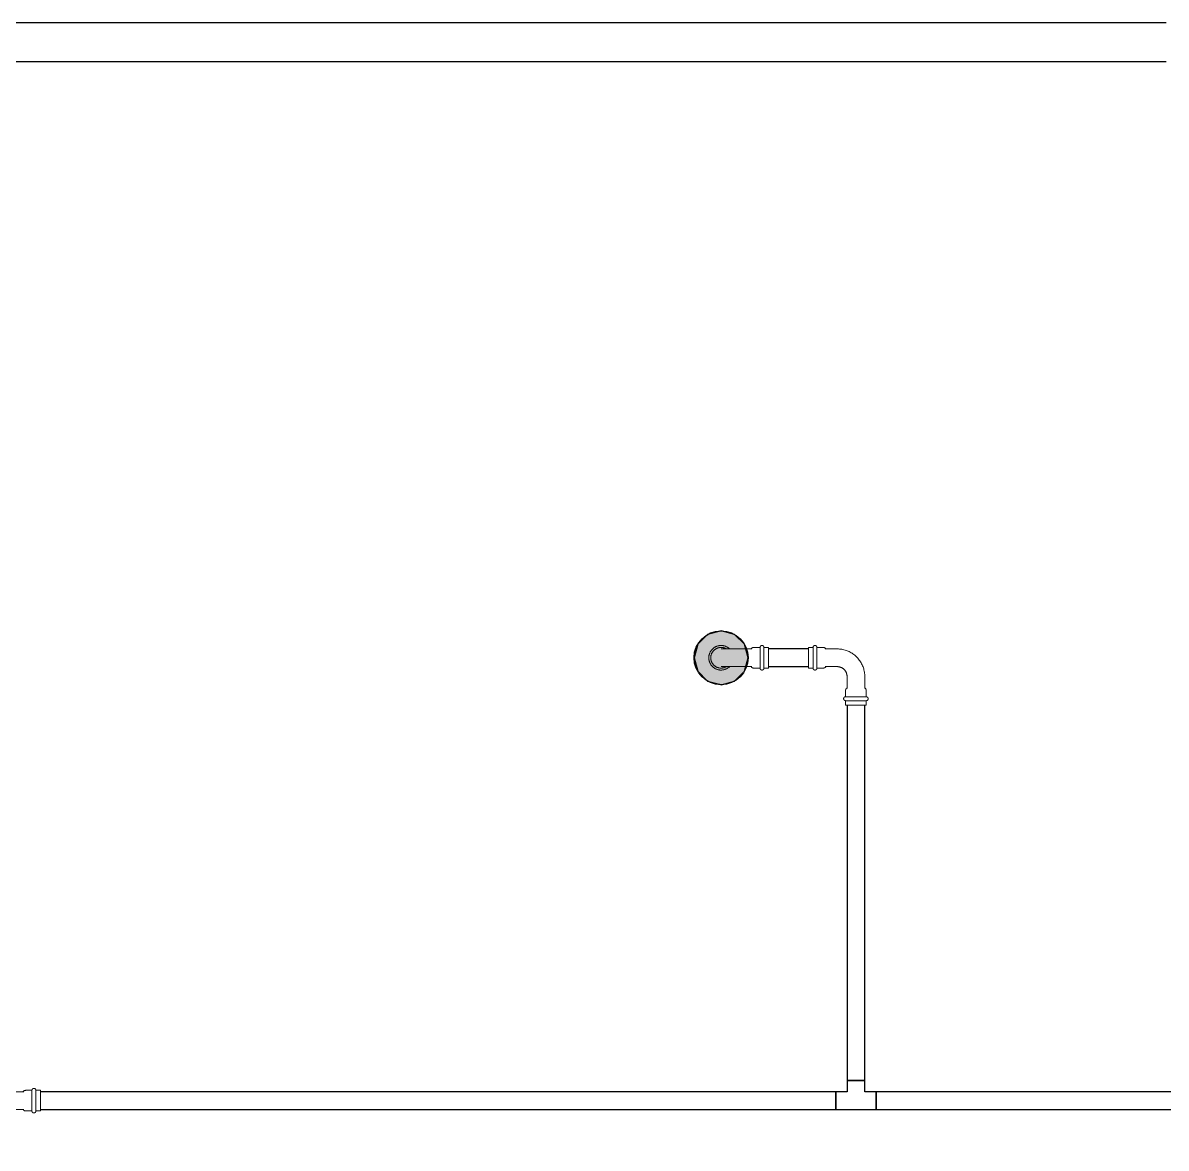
# Model space of a CAD drawing. Header units: inches. Extents: x -3327 to -1, y 8 to 1328.
# Drawn here: x -2509.3 to -2424.5, y 190 to 273.4 of the extents above; entities that cross this region are included whole.
import ezdxf

# ---------------------------------------------------------------- set-up
doc = ezdxf.new("R2010")
doc.units = ezdxf.units.IN
doc.header["$MEASUREMENT"] = 0
doc.layers.add('P-PIPE', color=3, linetype='Continuous', lineweight=9)
doc.layers.add('X - REF - FP', color=7, linetype='Continuous', true_color=0xb90000)

# ---------------------------------------------------------------- blocks, each defined once
blk = doc.blocks.new('Victaulic-VicPress316-Elbow 90-45deg Style P568_P571 - Standard-V1-SECOND LEVEL')
at = {"layer": 'P-PIPE'}
for p, q in [((-0.767, 3.52), (-0.767, 3.181)), ((0.766, 3.52), (-0.767, 3.52)), ((0.766, 3.181), (0.766, 3.52)), ((-0.767, 3.181), (0.766, 3.181)), ((-0.767, 2.89), (-0.767, 2.439)), ((-0.767, 2.89), (0.766, 2.89)), ((0.766, 2.439), (0.766, 2.89)), ((-0.658, 2.278), (-0.658, 1.393)), ((0.657, 1.393), (0.657, 2.278)), ((-3.181, 0.766), (-3.52, 0.766)), ((-3.52, 0.766), (-3.52, -0.767)), ((-3.181, -0.767), (-3.181, 0.766)), ((-2.439, 0.766), (-2.89, 0.766)), ((-2.89, -0.767), (-2.89, 0.766)), ((-1.393, 0.657), (-2.278, 0.657)), ((-3.52, -0.767), (-3.181, -0.767)), ((-2.89, -0.767), (-2.439, -0.767)), ((-2.278, -0.658), (-1.393, -0.658))]:
    blk.add_line(p, q, dxfattribs=at)
at = {"layer": 'P-PIPE', "flags": 128}
for points in [[(-0.767, 2.89), (-0.772, 2.891), (-0.778, 2.891), (-0.784, 2.892), (-0.79, 2.892), (-0.795, 2.893), (-0.801, 2.895), (-0.807, 2.896), (-0.812, 2.898), (-0.818, 2.9), (-0.823, 2.902), (-0.828, 2.904), (-0.834, 2.907), (-0.839, 2.91), (-0.844, 2.913), (-0.849, 2.916), (-0.853, 2.919), (-0.858, 2.923), (-0.862, 2.927), (-0.867, 2.931), (-0.871, 2.935), (-0.875, 2.939), (-0.879, 2.943), (-0.882, 2.948), (-0.886, 2.953), (-0.889, 2.957), (-0.892, 2.962), (-0.895, 2.967), (-0.897, 2.973), (-0.9, 2.978), (-0.902, 2.983), (-0.904, 2.989), (-0.906, 2.994), (-0.907, 3), (-0.909, 3.006), (-0.91, 3.011), (-0.911, 3.017), (-0.911, 3.023), (-0.912, 3.029), (-0.912, 3.034), (-0.912, 3.04), (-0.912, 3.046), (-0.911, 3.052), (-0.91, 3.058), (-0.909, 3.063), (-0.908, 3.069), (-0.907, 3.075), (-0.905, 3.08), (-0.903, 3.086), (-0.901, 3.091), (-0.899, 3.097), (-0.896, 3.102), (-0.894, 3.107), (-0.891, 3.112), (-0.887, 3.117), (-0.884, 3.122), (-0.881, 3.126), (-0.877, 3.131), (-0.873, 3.135), (-0.869, 3.139), (-0.865, 3.143), (-0.86, 3.147), (-0.856, 3.151), (-0.851, 3.154), (-0.846, 3.158), (-0.842, 3.161), (-0.836, 3.164), (-0.831, 3.166), (-0.826, 3.169), (-0.821, 3.171), (-0.815, 3.173), (-0.81, 3.175), (-0.804, 3.177), (-0.798, 3.178), (-0.793, 3.179), (-0.787, 3.18), (-0.781, 3.181), (-0.775, 3.181), (-0.77, 3.181), (-0.767, 3.181)], [(0.766, 3.181), (0.766, 3.181), (0.764, 3.181), (0.761, 3.181), (0.757, 3.181), (0.751, 3.181), (0.745, 3.181), (0.737, 3.181), (0.728, 3.181), (0.717, 3.181), (0.706, 3.181), (0.693, 3.181), (0.68, 3.181), (0.665, 3.181), (0.649, 3.181), (0.633, 3.181), (0.615, 3.181), (0.596, 3.181), (0.576, 3.181), (0.556, 3.181), (0.534, 3.181), (0.512, 3.181), (0.488, 3.181), (0.464, 3.181), (0.44, 3.181), (0.414, 3.181), (0.388, 3.181), (0.361, 3.181), (0.334, 3.181), (0.306, 3.181), (0.278, 3.181), (0.249, 3.181), (0.22, 3.181), (0.19, 3.181), (0.16, 3.181), (0.13, 3.181), (0.1, 3.181), (0.069, 3.181), (0.039, 3.181), (0.008, 3.181), (-0.022, 3.181), (-0.053, 3.181), (-0.084, 3.181), (-0.114, 3.181), (-0.144, 3.181), (-0.174, 3.181), (-0.204, 3.181), (-0.233, 3.181), (-0.262, 3.181), (-0.291, 3.181), (-0.319, 3.181), (-0.347, 3.181), (-0.374, 3.181), (-0.4, 3.181), (-0.426, 3.181), (-0.451, 3.181), (-0.476, 3.181), (-0.499, 3.181), (-0.522, 3.181), (-0.544, 3.181), (-0.565, 3.181), (-0.585, 3.181), (-0.605, 3.181), (-0.623, 3.181), (-0.64, 3.181), (-0.657, 3.181), (-0.672, 3.181), (-0.686, 3.181), (-0.699, 3.181), (-0.711, 3.181), (-0.722, 3.181), (-0.732, 3.181), (-0.74, 3.181), (-0.748, 3.181), (-0.754, 3.181), (-0.759, 3.181), (-0.763, 3.181), (-0.765, 3.181), (-0.766, 3.181), (-0.767, 3.181)], [(-0.767, 3.181), (-0.766, 3.181), (-0.764, 3.181), (-0.761, 3.181), (-0.757, 3.181), (-0.751, 3.181), (-0.745, 3.181), (-0.737, 3.181), (-0.728, 3.181)], [(-0.767, 2.89), (-0.766, 2.89), (-0.764, 2.89), (-0.761, 2.89), (-0.757, 2.89), (-0.751, 2.89), (-0.745, 2.89), (-0.737, 2.89), (-0.728, 2.89), (-0.717, 2.89), (-0.706, 2.89), (-0.693, 2.89), (-0.68, 2.89), (-0.665, 2.89), (-0.649, 2.89), (-0.633, 2.89), (-0.615, 2.89), (-0.596, 2.89), (-0.576, 2.89), (-0.556, 2.89), (-0.534, 2.89), (-0.512, 2.89), (-0.488, 2.89), (-0.464, 2.89), (-0.44, 2.89), (-0.414, 2.89), (-0.388, 2.89), (-0.361, 2.89), (-0.334, 2.89), (-0.306, 2.89), (-0.278, 2.89), (-0.249, 2.89), (-0.22, 2.89), (-0.19, 2.89), (-0.16, 2.89), (-0.13, 2.89), (-0.1, 2.89), (-0.069, 2.89), (-0.039, 2.89), (-0.008, 2.89), (0.022, 2.89), (0.053, 2.89), (0.084, 2.89), (0.114, 2.89), (0.144, 2.89), (0.174, 2.89), (0.204, 2.89), (0.233, 2.89), (0.262, 2.89), (0.291, 2.89), (0.319, 2.89), (0.347, 2.89), (0.374, 2.89), (0.4, 2.89), (0.426, 2.89), (0.451, 2.89), (0.476, 2.89), (0.499, 2.89), (0.522, 2.89), (0.544, 2.89), (0.565, 2.89), (0.585, 2.89), (0.605, 2.89), (0.623, 2.89), (0.64, 2.89), (0.657, 2.89), (0.672, 2.89), (0.686, 2.89), (0.699, 2.89), (0.711, 2.89), (0.722, 2.89), (0.732, 2.89), (0.74, 2.89), (0.748, 2.89), (0.754, 2.89), (0.759, 2.89), (0.763, 2.89), (0.765, 2.89), (0.766, 2.89), (0.766, 2.89)], [(-0.722, 2.89), (-0.732, 2.89), (-0.74, 2.89), (-0.748, 2.89), (-0.754, 2.89), (-0.759, 2.89), (-0.763, 2.89), (-0.765, 2.89), (-0.766, 2.89), (-0.767, 2.89)], [(0.722, 3.181), (0.732, 3.181), (0.74, 3.181), (0.748, 3.181), (0.754, 3.181), (0.759, 3.181), (0.763, 3.181), (0.765, 3.181), (0.766, 3.181), (0.766, 3.181)], [(0.766, 2.89), (0.766, 2.89), (0.764, 2.89), (0.761, 2.89), (0.757, 2.89), (0.751, 2.89), (0.745, 2.89), (0.737, 2.89), (0.728, 2.89)], [(0.766, 3.181), (0.772, 3.181), (0.778, 3.181), (0.784, 3.18), (0.79, 3.18), (0.795, 3.179), (0.801, 3.177), (0.807, 3.176), (0.812, 3.174), (0.818, 3.172), (0.823, 3.17), (0.828, 3.168), (0.834, 3.165), (0.839, 3.162), (0.844, 3.159), (0.849, 3.156), (0.853, 3.153), (0.858, 3.149), (0.862, 3.145), (0.867, 3.141), (0.871, 3.137), (0.875, 3.133), (0.879, 3.129), (0.882, 3.124), (0.886, 3.119), (0.889, 3.115), (0.892, 3.11), (0.895, 3.105), (0.897, 3.099), (0.9, 3.094), (0.902, 3.089), (0.904, 3.083), (0.906, 3.078), (0.907, 3.072), (0.909, 3.066), (0.91, 3.061), (0.911, 3.055), (0.911, 3.049), (0.912, 3.043), (0.912, 3.038), (0.912, 3.032), (0.912, 3.026), (0.911, 3.02), (0.91, 3.014), (0.909, 3.009), (0.908, 3.003), (0.907, 2.997), (0.905, 2.992), (0.903, 2.986), (0.901, 2.981), (0.899, 2.975), (0.896, 2.97), (0.894, 2.965), (0.891, 2.96), (0.887, 2.955), (0.884, 2.95), (0.881, 2.946), (0.877, 2.941), (0.873, 2.937), (0.869, 2.933), (0.865, 2.929), (0.86, 2.925), (0.856, 2.921), (0.851, 2.918), (0.846, 2.914), (0.842, 2.911), (0.836, 2.908), (0.831, 2.906), (0.826, 2.903), (0.821, 2.901), (0.815, 2.899), (0.81, 2.897), (0.804, 2.895), (0.798, 2.894), (0.793, 2.893), (0.787, 2.892), (0.781, 2.891), (0.775, 2.891), (0.77, 2.891), (0.766, 2.89)], [(-0.658, 2.221), (-0.666, 2.228), (-0.674, 2.235), (-0.682, 2.242), (-0.69, 2.25), (-0.698, 2.258), (-0.705, 2.266), (-0.711, 2.275), (-0.718, 2.283), (-0.724, 2.293), (-0.729, 2.302), (-0.735, 2.311), (-0.74, 2.321), (-0.744, 2.331), (-0.748, 2.341), (-0.752, 2.351), (-0.755, 2.362), (-0.758, 2.372), (-0.761, 2.383), (-0.763, 2.394), (-0.764, 2.404), (-0.765, 2.415), (-0.766, 2.426), (-0.767, 2.437), (-0.767, 2.439)], [(0.766, 2.439), (0.766, 2.428), (0.766, 2.417), (0.765, 2.406), (0.763, 2.396), (0.761, 2.385), (0.759, 2.374), (0.756, 2.364), (0.753, 2.353), (0.749, 2.343), (0.745, 2.333), (0.741, 2.323), (0.736, 2.313), (0.73, 2.304), (0.725, 2.294), (0.719, 2.285), (0.713, 2.276), (0.706, 2.268), (0.699, 2.259), (0.692, 2.251), (0.684, 2.244), (0.676, 2.236), (0.668, 2.229), (0.659, 2.222), (0.657, 2.221)], [(-3.181, 0.766), (-3.181, 0.772), (-3.181, 0.778), (-3.18, 0.784), (-3.18, 0.79), (-3.179, 0.795), (-3.177, 0.801), (-3.176, 0.807), (-3.174, 0.812), (-3.172, 0.818), (-3.17, 0.823), (-3.168, 0.828), (-3.165, 0.834), (-3.162, 0.839), (-3.159, 0.844), (-3.156, 0.849), (-3.153, 0.853), (-3.149, 0.858), (-3.145, 0.862), (-3.141, 0.867), (-3.137, 0.871), (-3.133, 0.875), (-3.129, 0.879), (-3.124, 0.882), (-3.119, 0.886), (-3.115, 0.889), (-3.11, 0.892), (-3.105, 0.895), (-3.099, 0.897), (-3.094, 0.9), (-3.089, 0.902), (-3.083, 0.904), (-3.078, 0.906), (-3.072, 0.907), (-3.066, 0.909), (-3.061, 0.91), (-3.055, 0.911), (-3.049, 0.911), (-3.043, 0.912), (-3.038, 0.912), (-3.032, 0.912), (-3.026, 0.912), (-3.02, 0.911), (-3.014, 0.91), (-3.009, 0.909), (-3.003, 0.908), (-2.997, 0.907), (-2.992, 0.905), (-2.986, 0.903), (-2.981, 0.901), (-2.975, 0.899), (-2.97, 0.896), (-2.965, 0.894), (-2.96, 0.891), (-2.955, 0.887), (-2.95, 0.884), (-2.946, 0.881), (-2.941, 0.877), (-2.937, 0.873), (-2.933, 0.869), (-2.929, 0.865), (-2.925, 0.86), (-2.921, 0.856), (-2.918, 0.851), (-2.914, 0.846), (-2.911, 0.842), (-2.908, 0.836), (-2.906, 0.831), (-2.903, 0.826), (-2.901, 0.821), (-2.899, 0.815), (-2.897, 0.81), (-2.895, 0.804), (-2.894, 0.798), (-2.893, 0.793), (-2.892, 0.787), (-2.891, 0.781), (-2.891, 0.775), (-2.891, 0.77), (-2.89, 0.766)], [(-0.658, 1.393), (-0.658, 1.364), (-0.66, 1.334), (-0.663, 1.305), (-0.667, 1.276), (-0.672, 1.247), (-0.679, 1.218), (-0.686, 1.19), (-0.695, 1.162), (-0.705, 1.134), (-0.716, 1.107), (-0.728, 1.08), (-0.741, 1.053), (-0.755, 1.028), (-0.77, 1.002), (-0.786, 0.978), (-0.803, 0.954), (-0.821, 0.931), (-0.84, 0.908), (-0.86, 0.886), (-0.881, 0.865), (-0.902, 0.845), (-0.924, 0.826), (-0.947, 0.808), (-0.971, 0.79), (-0.996, 0.774), (-1.021, 0.759), (-1.046, 0.744), (-1.073, 0.731), (-1.099, 0.719), (-1.126, 0.707), (-1.154, 0.697), (-1.182, 0.688), (-1.21, 0.681), (-1.239, 0.674), (-1.268, 0.668), (-1.297, 0.664), (-1.326, 0.661), (-1.356, 0.658), (-1.385, 0.658), (-1.393, 0.657)], [(-1.393, -0.658), (-1.311, -0.656), (-1.229, -0.651), (-1.148, -0.643), (-1.066, -0.631), (-0.986, -0.617), (-0.906, -0.599), (-0.826, -0.578), (-0.748, -0.553), (-0.671, -0.526), (-0.594, -0.496), (-0.52, -0.462), (-0.446, -0.426), (-0.374, -0.386), (-0.304, -0.344), (-0.235, -0.299), (-0.168, -0.252), (-0.104, -0.201), (-0.041, -0.149), (0.02, -0.093), (0.078, -0.036), (0.134, 0.024), (0.187, 0.087), (0.238, 0.151), (0.287, 0.217), (0.332, 0.285), (0.375, 0.355), (0.415, 0.427), (0.453, 0.5), (0.487, 0.574), (0.518, 0.65), (0.546, 0.727), (0.571, 0.805), (0.593, 0.884), (0.612, 0.964), (0.628, 1.044), (0.64, 1.126), (0.649, 1.207), (0.655, 1.289), (0.657, 1.371), (0.657, 1.393)], [(-3.181, 0.766), (-3.181, 0.766), (-3.181, 0.764), (-3.181, 0.761), (-3.181, 0.757), (-3.181, 0.751), (-3.181, 0.745), (-3.181, 0.737), (-3.181, 0.728), (-3.181, 0.717), (-3.181, 0.706), (-3.181, 0.693), (-3.181, 0.68), (-3.181, 0.665), (-3.181, 0.649), (-3.181, 0.633), (-3.181, 0.615), (-3.181, 0.596), (-3.181, 0.576), (-3.181, 0.556), (-3.181, 0.534), (-3.181, 0.512), (-3.181, 0.488), (-3.181, 0.464), (-3.181, 0.44), (-3.181, 0.414), (-3.181, 0.388), (-3.181, 0.361), (-3.181, 0.334), (-3.181, 0.306), (-3.181, 0.278), (-3.181, 0.249), (-3.181, 0.22), (-3.181, 0.19), (-3.181, 0.16), (-3.181, 0.13), (-3.181, 0.1), (-3.181, 0.069), (-3.181, 0.039), (-3.181, 0.008), (-3.181, -0.022), (-3.181, -0.053), (-3.181, -0.084), (-3.181, -0.114), (-3.181, -0.144), (-3.181, -0.174), (-3.181, -0.204), (-3.181, -0.233), (-3.181, -0.262), (-3.181, -0.291), (-3.181, -0.319), (-3.181, -0.347), (-3.181, -0.374), (-3.181, -0.4), (-3.181, -0.426), (-3.181, -0.451), (-3.181, -0.476), (-3.181, -0.499), (-3.181, -0.522), (-3.181, -0.544), (-3.181, -0.565), (-3.181, -0.585), (-3.181, -0.605), (-3.181, -0.623), (-3.181, -0.64), (-3.181, -0.657), (-3.181, -0.672), (-3.181, -0.686), (-3.181, -0.699), (-3.181, -0.711), (-3.181, -0.722), (-3.181, -0.732), (-3.181, -0.74), (-3.181, -0.748), (-3.181, -0.754), (-3.181, -0.759), (-3.181, -0.763), (-3.181, -0.765), (-3.181, -0.766), (-3.181, -0.767)], [(-3.181, 0.722), (-3.181, 0.732), (-3.181, 0.74), (-3.181, 0.748), (-3.181, 0.754), (-3.181, 0.759), (-3.181, 0.763), (-3.181, 0.765), (-3.181, 0.766), (-3.181, 0.766)], [(-2.89, -0.767), (-2.89, -0.766), (-2.89, -0.764), (-2.89, -0.761), (-2.89, -0.757), (-2.89, -0.751), (-2.89, -0.745), (-2.89, -0.737), (-2.89, -0.728), (-2.89, -0.717), (-2.89, -0.706), (-2.89, -0.693), (-2.89, -0.68), (-2.89, -0.665), (-2.89, -0.649), (-2.89, -0.633), (-2.89, -0.615), (-2.89, -0.596), (-2.89, -0.576), (-2.89, -0.556), (-2.89, -0.534), (-2.89, -0.512), (-2.89, -0.488), (-2.89, -0.464), (-2.89, -0.44), (-2.89, -0.414), (-2.89, -0.388), (-2.89, -0.361), (-2.89, -0.334), (-2.89, -0.306), (-2.89, -0.278), (-2.89, -0.249), (-2.89, -0.22), (-2.89, -0.19), (-2.89, -0.16), (-2.89, -0.13), (-2.89, -0.1), (-2.89, -0.069), (-2.89, -0.039), (-2.89, -0.008), (-2.89, 0.022), (-2.89, 0.053), (-2.89, 0.084), (-2.89, 0.114), (-2.89, 0.144), (-2.89, 0.174), (-2.89, 0.204), (-2.89, 0.233), (-2.89, 0.262), (-2.89, 0.291), (-2.89, 0.319), (-2.89, 0.347), (-2.89, 0.374), (-2.89, 0.4), (-2.89, 0.426), (-2.89, 0.451), (-2.89, 0.476), (-2.89, 0.499), (-2.89, 0.522), (-2.89, 0.544), (-2.89, 0.565), (-2.89, 0.585), (-2.89, 0.605), (-2.89, 0.623), (-2.89, 0.64), (-2.89, 0.657), (-2.89, 0.672), (-2.89, 0.686), (-2.89, 0.699), (-2.89, 0.711), (-2.89, 0.722), (-2.89, 0.732), (-2.89, 0.74), (-2.89, 0.748), (-2.89, 0.754), (-2.89, 0.759), (-2.89, 0.763), (-2.89, 0.765), (-2.89, 0.766), (-2.89, 0.766)], [(-2.89, 0.766), (-2.89, 0.766), (-2.89, 0.764), (-2.89, 0.761), (-2.89, 0.757), (-2.89, 0.751), (-2.89, 0.745), (-2.89, 0.737), (-2.89, 0.728)], [(-2.439, 0.766), (-2.428, 0.766), (-2.417, 0.766), (-2.406, 0.765), (-2.396, 0.763), (-2.385, 0.761), (-2.374, 0.759), (-2.364, 0.756), (-2.353, 0.753), (-2.343, 0.749), (-2.333, 0.745), (-2.323, 0.741), (-2.313, 0.736), (-2.304, 0.73), (-2.294, 0.725), (-2.285, 0.719), (-2.276, 0.713), (-2.268, 0.706), (-2.259, 0.699), (-2.251, 0.692), (-2.244, 0.684), (-2.236, 0.676), (-2.229, 0.668), (-2.222, 0.659), (-2.221, 0.657)], [(-3.181, -0.767), (-3.181, -0.766), (-3.181, -0.764), (-3.181, -0.761), (-3.181, -0.757), (-3.181, -0.751), (-3.181, -0.745), (-3.181, -0.737), (-3.181, -0.728)], [(-2.89, -0.767), (-2.891, -0.772), (-2.891, -0.778), (-2.892, -0.784), (-2.892, -0.79), (-2.893, -0.795), (-2.895, -0.801), (-2.896, -0.807), (-2.898, -0.812), (-2.9, -0.818), (-2.902, -0.823), (-2.904, -0.828), (-2.907, -0.834), (-2.91, -0.839), (-2.913, -0.844), (-2.916, -0.849), (-2.919, -0.853), (-2.923, -0.858), (-2.927, -0.862), (-2.931, -0.867), (-2.935, -0.871), (-2.939, -0.875), (-2.943, -0.879), (-2.948, -0.882), (-2.953, -0.886), (-2.957, -0.889), (-2.962, -0.892), (-2.967, -0.895), (-2.973, -0.897), (-2.978, -0.9), (-2.983, -0.902), (-2.989, -0.904), (-2.994, -0.906), (-3, -0.907), (-3.006, -0.909), (-3.011, -0.91), (-3.017, -0.911), (-3.023, -0.911), (-3.029, -0.912), (-3.034, -0.912), (-3.04, -0.912), (-3.046, -0.912), (-3.052, -0.911), (-3.058, -0.91), (-3.063, -0.909), (-3.069, -0.908), (-3.075, -0.907), (-3.08, -0.905), (-3.086, -0.903), (-3.091, -0.901), (-3.097, -0.899), (-3.102, -0.896), (-3.107, -0.894), (-3.112, -0.891), (-3.117, -0.887), (-3.122, -0.884), (-3.126, -0.881), (-3.131, -0.877), (-3.135, -0.873), (-3.139, -0.869), (-3.143, -0.865), (-3.147, -0.86), (-3.151, -0.856), (-3.154, -0.851), (-3.158, -0.846), (-3.161, -0.842), (-3.164, -0.836), (-3.166, -0.831), (-3.169, -0.826), (-3.171, -0.821), (-3.173, -0.815), (-3.175, -0.81), (-3.177, -0.804), (-3.178, -0.798), (-3.179, -0.793), (-3.18, -0.787), (-3.181, -0.781), (-3.181, -0.775), (-3.181, -0.77), (-3.181, -0.767)], [(-2.89, -0.722), (-2.89, -0.732), (-2.89, -0.74), (-2.89, -0.748), (-2.89, -0.754), (-2.89, -0.759), (-2.89, -0.763), (-2.89, -0.765), (-2.89, -0.766), (-2.89, -0.767)], [(-2.221, -0.658), (-2.228, -0.666), (-2.235, -0.674), (-2.242, -0.682), (-2.25, -0.69), (-2.258, -0.698), (-2.266, -0.705), (-2.275, -0.711), (-2.283, -0.718), (-2.293, -0.724), (-2.302, -0.729), (-2.311, -0.735), (-2.321, -0.74), (-2.331, -0.744), (-2.341, -0.748), (-2.351, -0.752), (-2.362, -0.755), (-2.372, -0.758), (-2.383, -0.761), (-2.394, -0.763), (-2.404, -0.764), (-2.415, -0.765), (-2.426, -0.766), (-2.437, -0.767), (-2.439, -0.767)]]:
    blk.add_lwpolyline(points, dxfattribs=at)
blk = doc.blocks.new('Victaulic-VicPress316-Elbow 90-45deg Style P568_P571 - Standard-V2-SECOND LEVEL')
at = {"layer": 'P-PIPE'}
for p, q in [((-3203.704, 731.097), (-3203.704, 730.203)), ((-3202.389, 730.206), (-3202.389, 731.097)), ((-3203.813, 730.051), (-3203.813, 729.6)), ((-3203.046, 729.6), (-3203.813, 729.6)), ((-3203.813, 729.309), (-3203.813, 728.97)), ((-3203.046, 729.309), (-3203.813, 729.309)), ((-3202.28, 729.6), (-3203.046, 729.6)), ((-3202.28, 729.309), (-3203.046, 729.309)), ((-3202.28, 729.6), (-3202.28, 730.051)), ((-3202.28, 728.97), (-3202.28, 729.309)), ((-3203.813, 728.97), (-3203.046, 728.97)), ((-3203.046, 728.97), (-3202.28, 728.97))]:
    blk.add_line(p, q, dxfattribs=at)
at = {"layer": 'P-PIPE', "flags": 128}
for points in [[(-3203.046, 733.402), (-3203.083, 733.401), (-3203.119, 733.399), (-3203.155, 733.395), (-3203.191, 733.39), (-3203.227, 733.384), (-3203.263, 733.376), (-3203.298, 733.366), (-3203.333, 733.356), (-3203.367, 733.344), (-3203.401, 733.33), (-3203.434, 733.315), (-3203.467, 733.299), (-3203.499, 733.281), (-3203.53, 733.263), (-3203.561, 733.243), (-3203.591, 733.222), (-3203.619, 733.199), (-3203.647, 733.176), (-3203.674, 733.151), (-3203.7, 733.125), (-3203.725, 733.099), (-3203.749, 733.071), (-3203.772, 733.043), (-3203.793, 733.013), (-3203.813, 732.983), (-3203.833, 732.952), (-3203.85, 732.92), (-3203.867, 732.887), (-3203.882, 732.854), (-3203.896, 732.82), (-3203.909, 732.786), (-3203.92, 732.751), (-3203.93, 732.716), (-3203.938, 732.681), (-3203.945, 732.645), (-3203.95, 732.609), (-3203.954, 732.573), (-3203.957, 732.536), (-3203.958, 732.5), (-3203.958, 732.463), (-3203.956, 732.427), (-3203.953, 732.391), (-3203.948, 732.354), (-3203.942, 732.318), (-3203.934, 732.283), (-3203.925, 732.247), (-3203.915, 732.212), (-3203.903, 732.178), (-3203.89, 732.144), (-3203.875, 732.11), (-3203.859, 732.078), (-3203.842, 732.045), (-3203.824, 732.014), (-3203.804, 731.983), (-3203.783, 731.953), (-3203.761, 731.924), (-3203.738, 731.896), (-3203.714, 731.869)], [(-3203.046, 733.257), (-3203.077, 733.256), (-3203.107, 733.254), (-3203.138, 733.251), (-3203.168, 733.247), (-3203.198, 733.241), (-3203.228, 733.235), (-3203.258, 733.227), (-3203.287, 733.218), (-3203.316, 733.207), (-3203.345, 733.196), (-3203.373, 733.183), (-3203.4, 733.17), (-3203.427, 733.155), (-3203.453, 733.139), (-3203.479, 733.123), (-3203.504, 733.105), (-3203.528, 733.086), (-3203.551, 733.066), (-3203.574, 733.046), (-3203.596, 733.024), (-3203.617, 733.002), (-3203.637, 732.978), (-3203.656, 732.954), (-3203.674, 732.93), (-3203.691, 732.904), (-3203.707, 732.878), (-3203.722, 732.851), (-3203.736, 732.824), (-3203.749, 732.796), (-3203.76, 732.768), (-3203.771, 732.739), (-3203.78, 732.71), (-3203.789, 732.68), (-3203.796, 732.65), (-3203.801, 732.62), (-3203.806, 732.59), (-3203.809, 732.559), (-3203.812, 732.529), (-3203.812, 732.498), (-3203.812, 732.468), (-3203.811, 732.437), (-3203.808, 732.406), (-3203.804, 732.376), (-3203.799, 732.346), (-3203.792, 732.316), (-3203.785, 732.286), (-3203.776, 732.257), (-3203.766, 732.228), (-3203.755, 732.199), (-3203.743, 732.171), (-3203.73, 732.143), (-3203.715, 732.116), (-3203.704, 732.096)], [(-3202.389, 731.858), (-3202.367, 731.881), (-3202.343, 731.909), (-3202.32, 731.937), (-3202.299, 731.967), (-3202.279, 731.997), (-3202.26, 732.028), (-3202.242, 732.06), (-3202.225, 732.093), (-3202.21, 732.126), (-3202.196, 732.16), (-3202.183, 732.194), (-3202.172, 732.229), (-3202.163, 732.264), (-3202.154, 732.299), (-3202.147, 732.335), (-3202.142, 732.371), (-3202.138, 732.407), (-3202.135, 732.444), (-3202.134, 732.48), (-3202.134, 732.517), (-3202.136, 732.553), (-3202.139, 732.589), (-3202.144, 732.626), (-3202.15, 732.662), (-3202.158, 732.697), (-3202.167, 732.733), (-3202.177, 732.768), (-3202.189, 732.802), (-3202.202, 732.836), (-3202.217, 732.87), (-3202.233, 732.902), (-3202.25, 732.935), (-3202.268, 732.966), (-3202.288, 732.997), (-3202.309, 733.027), (-3202.331, 733.056), (-3202.354, 733.084), (-3202.378, 733.111), (-3202.404, 733.137), (-3202.43, 733.163), (-3202.457, 733.187), (-3202.486, 733.21), (-3202.515, 733.231), (-3202.545, 733.252), (-3202.576, 733.271), (-3202.608, 733.29), (-3202.64, 733.307), (-3202.673, 733.322), (-3202.706, 733.336), (-3202.741, 733.349), (-3202.775, 733.361), (-3202.81, 733.371), (-3202.846, 733.38), (-3202.881, 733.387), (-3202.917, 733.393), (-3202.954, 733.397), (-3202.99, 733.4), (-3203.026, 733.402), (-3203.046, 733.402)], [(-3202.385, 732.102), (-3202.37, 732.129), (-3202.356, 732.156), (-3202.343, 732.184), (-3202.332, 732.212), (-3202.321, 732.241), (-3202.312, 732.27), (-3202.304, 732.3), (-3202.297, 732.33), (-3202.291, 732.36), (-3202.286, 732.39), (-3202.283, 732.421), (-3202.281, 732.451), (-3202.28, 732.482), (-3202.28, 732.512), (-3202.281, 732.543), (-3202.284, 732.574), (-3202.288, 732.604), (-3202.293, 732.634), (-3202.3, 732.664), (-3202.307, 732.694), (-3202.316, 732.723), (-3202.326, 732.752), (-3202.337, 732.781), (-3202.349, 732.809), (-3202.362, 732.837), (-3202.377, 732.864), (-3202.392, 732.89), (-3202.409, 732.916), (-3202.426, 732.941), (-3202.445, 732.966), (-3202.464, 732.989), (-3202.485, 733.012), (-3202.506, 733.034), (-3202.528, 733.055), (-3202.551, 733.075), (-3202.575, 733.095), (-3202.6, 733.113), (-3202.625, 733.13), (-3202.651, 733.147), (-3202.677, 733.162), (-3202.705, 733.176), (-3202.732, 733.189), (-3202.761, 733.201), (-3202.789, 733.212), (-3202.818, 733.222), (-3202.848, 733.23), (-3202.878, 733.238), (-3202.908, 733.244), (-3202.938, 733.249), (-3202.968, 733.253), (-3202.999, 733.255), (-3203.029, 733.256), (-3203.046, 733.257)], [(-3203.704, 732.49), (-3203.704, 732.489), (-3203.704, 732.486), (-3203.704, 732.48), (-3203.704, 732.472), (-3203.704, 732.462), (-3203.704, 732.45), (-3203.704, 732.436), (-3203.704, 732.419), (-3203.704, 732.401), (-3203.704, 732.38), (-3203.704, 732.357), (-3203.704, 732.333), (-3203.704, 732.306), (-3203.704, 732.277), (-3203.704, 732.247), (-3203.704, 732.214), (-3203.704, 732.18), (-3203.704, 732.144), (-3203.704, 732.107), (-3203.704, 732.068), (-3203.704, 732.027), (-3203.704, 731.985), (-3203.704, 731.941), (-3203.704, 731.896), (-3203.704, 731.85), (-3203.704, 731.802), (-3203.704, 731.754), (-3203.704, 731.704), (-3203.704, 731.653), (-3203.704, 731.602), (-3203.704, 731.549), (-3203.704, 731.496), (-3203.704, 731.443), (-3203.704, 731.388), (-3203.704, 731.334), (-3203.704, 731.279), (-3203.704, 731.223), (-3203.704, 731.168), (-3203.704, 731.112), (-3203.704, 731.097)], [(-3202.389, 731.097), (-3202.389, 731.153), (-3202.389, 731.208), (-3202.389, 731.264), (-3202.389, 731.319), (-3202.389, 731.374), (-3202.389, 731.428), (-3202.389, 731.482), (-3202.389, 731.535), (-3202.389, 731.588), (-3202.389, 731.639), (-3202.389, 731.69), (-3202.389, 731.74), (-3202.389, 731.789), (-3202.389, 731.837), (-3202.389, 731.884), (-3202.389, 731.929), (-3202.389, 731.973), (-3202.389, 732.016), (-3202.389, 732.057), (-3202.389, 732.096), (-3202.389, 732.134), (-3202.389, 732.171), (-3202.389, 732.205), (-3202.389, 732.238), (-3202.389, 732.269), (-3202.389, 732.298), (-3202.389, 732.326), (-3202.389, 732.351), (-3202.389, 732.374), (-3202.389, 732.395), (-3202.389, 732.414), (-3202.389, 732.432), (-3202.389, 732.446), (-3202.389, 732.459), (-3202.389, 732.47), (-3202.389, 732.478), (-3202.389, 732.484), (-3202.389, 732.488), (-3202.389, 732.49), (-3202.389, 732.49)], [(-3203.813, 730.051), (-3203.812, 730.062), (-3203.812, 730.073), (-3203.811, 730.084), (-3203.809, 730.094), (-3203.807, 730.105), (-3203.805, 730.116), (-3203.802, 730.126), (-3203.799, 730.137), (-3203.795, 730.147), (-3203.791, 730.157), (-3203.787, 730.167), (-3203.782, 730.177), (-3203.777, 730.186), (-3203.771, 730.196), (-3203.765, 730.205), (-3203.759, 730.214), (-3203.752, 730.222), (-3203.745, 730.231), (-3203.738, 730.239), (-3203.73, 730.246), (-3203.722, 730.254), (-3203.714, 730.261), (-3203.705, 730.268), (-3203.704, 730.269)], [(-3202.389, 730.269), (-3202.38, 730.262), (-3202.372, 730.255), (-3202.364, 730.248), (-3202.356, 730.24), (-3202.348, 730.232), (-3202.341, 730.224), (-3202.335, 730.215), (-3202.328, 730.207), (-3202.322, 730.197), (-3202.317, 730.188), (-3202.311, 730.179), (-3202.306, 730.169), (-3202.302, 730.159), (-3202.298, 730.149), (-3202.294, 730.139), (-3202.291, 730.128), (-3202.288, 730.118), (-3202.285, 730.107), (-3202.283, 730.096), (-3202.282, 730.086), (-3202.281, 730.075), (-3202.28, 730.064), (-3202.28, 730.053), (-3202.28, 730.051)], [(-3203.813, 729.309), (-3203.818, 729.309), (-3203.824, 729.309), (-3203.83, 729.31), (-3203.836, 729.31), (-3203.841, 729.311), (-3203.847, 729.313), (-3203.853, 729.314), (-3203.858, 729.316), (-3203.864, 729.318), (-3203.869, 729.32), (-3203.875, 729.322), (-3203.88, 729.325), (-3203.885, 729.328), (-3203.89, 729.331), (-3203.895, 729.334), (-3203.899, 729.337), (-3203.904, 729.341), (-3203.908, 729.345), (-3203.913, 729.349), (-3203.917, 729.353), (-3203.921, 729.357), (-3203.925, 729.361), (-3203.928, 729.366), (-3203.932, 729.371), (-3203.935, 729.375), (-3203.938, 729.38), (-3203.941, 729.385), (-3203.944, 729.391), (-3203.946, 729.396), (-3203.948, 729.401), (-3203.95, 729.407), (-3203.952, 729.412), (-3203.953, 729.418), (-3203.955, 729.424), (-3203.956, 729.429), (-3203.957, 729.435), (-3203.957, 729.441), (-3203.958, 729.447), (-3203.958, 729.452), (-3203.958, 729.458), (-3203.958, 729.464), (-3203.957, 729.47), (-3203.956, 729.476), (-3203.955, 729.481), (-3203.954, 729.487), (-3203.953, 729.493), (-3203.951, 729.498), (-3203.949, 729.504), (-3203.947, 729.509), (-3203.945, 729.515), (-3203.942, 729.52), (-3203.94, 729.525), (-3203.937, 729.53), (-3203.934, 729.535), (-3203.93, 729.54), (-3203.927, 729.544), (-3203.923, 729.549), (-3203.919, 729.553), (-3203.915, 729.557), (-3203.911, 729.561), (-3203.906, 729.565), (-3203.902, 729.569), (-3203.897, 729.572), (-3203.892, 729.576), (-3203.888, 729.579), (-3203.882, 729.582), (-3203.877, 729.584), (-3203.872, 729.587), (-3203.867, 729.589), (-3203.861, 729.591), (-3203.856, 729.593), (-3203.85, 729.595), (-3203.845, 729.596), (-3203.839, 729.597), (-3203.833, 729.598), (-3203.827, 729.599), (-3203.821, 729.599), (-3203.816, 729.599), (-3203.813, 729.6)], [(-3203.046, 729.6), (-3203.077, 729.6), (-3203.107, 729.6), (-3203.138, 729.6), (-3203.168, 729.6), (-3203.198, 729.6), (-3203.228, 729.6), (-3203.258, 729.6), (-3203.287, 729.6), (-3203.316, 729.6), (-3203.345, 729.6), (-3203.373, 729.6), (-3203.4, 729.6), (-3203.427, 729.6), (-3203.453, 729.6), (-3203.479, 729.6), (-3203.504, 729.6), (-3203.528, 729.6), (-3203.551, 729.6), (-3203.574, 729.6), (-3203.596, 729.6), (-3203.617, 729.6), (-3203.637, 729.6), (-3203.656, 729.6), (-3203.674, 729.6), (-3203.691, 729.6), (-3203.707, 729.6), (-3203.722, 729.6), (-3203.736, 729.6), (-3203.749, 729.6), (-3203.76, 729.6), (-3203.771, 729.6), (-3203.78, 729.6), (-3203.789, 729.6), (-3203.796, 729.6), (-3203.801, 729.6), (-3203.806, 729.6), (-3203.809, 729.6), (-3203.812, 729.6), (-3203.812, 729.6), (-3203.813, 729.6)], [(-3203.813, 729.6), (-3203.812, 729.6), (-3203.81, 729.6), (-3203.807, 729.6), (-3203.803, 729.6), (-3203.797, 729.6), (-3203.791, 729.6), (-3203.783, 729.6), (-3203.774, 729.6)], [(-3203.771, 729.309), (-3203.78, 729.309), (-3203.789, 729.309), (-3203.796, 729.309), (-3203.801, 729.309), (-3203.806, 729.309), (-3203.809, 729.309), (-3203.812, 729.309), (-3203.812, 729.309), (-3203.813, 729.309)], [(-3203.813, 729.309), (-3203.812, 729.309), (-3203.81, 729.309), (-3203.807, 729.309), (-3203.803, 729.309), (-3203.797, 729.309), (-3203.791, 729.309), (-3203.783, 729.309), (-3203.774, 729.309), (-3203.763, 729.309), (-3203.752, 729.309), (-3203.74, 729.309), (-3203.726, 729.309), (-3203.711, 729.309), (-3203.695, 729.309), (-3203.679, 729.309), (-3203.661, 729.309), (-3203.642, 729.309), (-3203.622, 729.309), (-3203.602, 729.309), (-3203.58, 729.309), (-3203.558, 729.309), (-3203.534, 729.309), (-3203.51, 729.309), (-3203.486, 729.309), (-3203.46, 729.309), (-3203.434, 729.309), (-3203.407, 729.309), (-3203.38, 729.309), (-3203.352, 729.309), (-3203.324, 729.309), (-3203.295, 729.309), (-3203.266, 729.309), (-3203.236, 729.309), (-3203.206, 729.309), (-3203.176, 729.309), (-3203.146, 729.309), (-3203.116, 729.309), (-3203.085, 729.309), (-3203.054, 729.309), (-3203.046, 729.309)], [(-3202.28, 729.6), (-3202.28, 729.6), (-3202.282, 729.6), (-3202.285, 729.6), (-3202.289, 729.6), (-3202.295, 729.6), (-3202.302, 729.6), (-3202.309, 729.6), (-3202.318, 729.6), (-3202.329, 729.6), (-3202.34, 729.6), (-3202.353, 729.6), (-3202.366, 729.6), (-3202.381, 729.6), (-3202.397, 729.6), (-3202.413, 729.6), (-3202.431, 729.6), (-3202.45, 729.6), (-3202.47, 729.6), (-3202.49, 729.6), (-3202.512, 729.6), (-3202.534, 729.6), (-3202.558, 729.6), (-3202.582, 729.6), (-3202.606, 729.6), (-3202.632, 729.6), (-3202.658, 729.6), (-3202.685, 729.6), (-3202.712, 729.6), (-3202.74, 729.6), (-3202.768, 729.6), (-3202.797, 729.6), (-3202.826, 729.6), (-3202.856, 729.6), (-3202.886, 729.6), (-3202.916, 729.6), (-3202.946, 729.6), (-3202.977, 729.6), (-3203.007, 729.6), (-3203.038, 729.6), (-3203.046, 729.6)], [(-3203.046, 729.309), (-3203.015, 729.309), (-3202.985, 729.309), (-3202.954, 729.309), (-3202.924, 729.309), (-3202.894, 729.309), (-3202.864, 729.309), (-3202.834, 729.309), (-3202.805, 729.309), (-3202.776, 729.309), (-3202.748, 729.309), (-3202.72, 729.309), (-3202.692, 729.309), (-3202.665, 729.309), (-3202.639, 729.309), (-3202.613, 729.309), (-3202.588, 729.309), (-3202.564, 729.309), (-3202.541, 729.309), (-3202.518, 729.309), (-3202.496, 729.309), (-3202.475, 729.309), (-3202.455, 729.309), (-3202.436, 729.309), (-3202.418, 729.309), (-3202.401, 729.309), (-3202.385, 729.309), (-3202.37, 729.309), (-3202.356, 729.309), (-3202.343, 729.309), (-3202.332, 729.309), (-3202.321, 729.309), (-3202.312, 729.309), (-3202.304, 729.309), (-3202.297, 729.309), (-3202.291, 729.309), (-3202.286, 729.309), (-3202.283, 729.309), (-3202.281, 729.309), (-3202.28, 729.309), (-3202.28, 729.309)], [(-3202.321, 729.6), (-3202.312, 729.6), (-3202.304, 729.6), (-3202.297, 729.6), (-3202.291, 729.6), (-3202.286, 729.6), (-3202.283, 729.6), (-3202.281, 729.6), (-3202.28, 729.6), (-3202.28, 729.6)], [(-3202.28, 729.309), (-3202.28, 729.309), (-3202.282, 729.309), (-3202.285, 729.309), (-3202.289, 729.309), (-3202.295, 729.309), (-3202.302, 729.309), (-3202.309, 729.309), (-3202.318, 729.309)], [(-3202.28, 729.6), (-3202.274, 729.599), (-3202.268, 729.599), (-3202.262, 729.598), (-3202.256, 729.598), (-3202.251, 729.597), (-3202.245, 729.595), (-3202.239, 729.594), (-3202.234, 729.592), (-3202.228, 729.59), (-3202.223, 729.588), (-3202.218, 729.586), (-3202.212, 729.583), (-3202.207, 729.58), (-3202.202, 729.577), (-3202.197, 729.574), (-3202.193, 729.571), (-3202.188, 729.567), (-3202.184, 729.563), (-3202.179, 729.559), (-3202.175, 729.555), (-3202.171, 729.551), (-3202.167, 729.547), (-3202.164, 729.542), (-3202.16, 729.537), (-3202.157, 729.533), (-3202.154, 729.528), (-3202.151, 729.523), (-3202.149, 729.517), (-3202.146, 729.512), (-3202.144, 729.507), (-3202.142, 729.501), (-3202.14, 729.496), (-3202.139, 729.49), (-3202.137, 729.484), (-3202.136, 729.479), (-3202.135, 729.473), (-3202.135, 729.467), (-3202.134, 729.461), (-3202.134, 729.456), (-3202.134, 729.45), (-3202.134, 729.444), (-3202.135, 729.438), (-3202.136, 729.432), (-3202.137, 729.427), (-3202.138, 729.421), (-3202.139, 729.415), (-3202.141, 729.41), (-3202.143, 729.404), (-3202.145, 729.399), (-3202.147, 729.393), (-3202.15, 729.388), (-3202.152, 729.383), (-3202.155, 729.378), (-3202.159, 729.373), (-3202.162, 729.368), (-3202.165, 729.364), (-3202.169, 729.359), (-3202.173, 729.355), (-3202.177, 729.351), (-3202.181, 729.347), (-3202.186, 729.343), (-3202.19, 729.339), (-3202.195, 729.336), (-3202.2, 729.332), (-3202.205, 729.329), (-3202.21, 729.326), (-3202.215, 729.324), (-3202.22, 729.321), (-3202.225, 729.319), (-3202.231, 729.317), (-3202.236, 729.315), (-3202.242, 729.313), (-3202.248, 729.312), (-3202.253, 729.311), (-3202.259, 729.31), (-3202.265, 729.309), (-3202.271, 729.309), (-3202.276, 729.309), (-3202.28, 729.309)]]:
    blk.add_lwpolyline(points, dxfattribs=at)

msp = doc.modelspace()

# ---------------------------------------------------------------- hatches: boundary and pattern name
at = {"layer": 'X - REF - FP'}
h = msp.add_hatch(color=256, dxfattribs=at)
edge = h.paths.add_edge_path(flags=0)
edge.add_arc((-2457.515, 226.365), 2, 0, 360)
msp.add_hatch(color=256, dxfattribs=at).paths.add_polyline_path([(-2457.515, 224.365), (-2456.515, 224.633), (-2455.783, 225.365), (-2455.515, 226.365), (-2455.783, 227.365), (-2456.515, 228.097), (-2457.515, 228.365), (-2458.515, 228.097), (-2459.247, 227.365), (-2459.515, 226.365), (-2459.247, 225.365), (-2458.515, 224.633), (-2457.634, 224.397)], flags=0)

# ---------------------------------------------------------------- linework, layer by layer
for p, q in [((-2424.507, 273.437), (-2592.008, 273.437)), ((-2592.008, 270.562), (-2424.507, 270.562)), ((-2458.515, 228.097), (-2459.247, 227.365)), ((-2457.515, 228.365), (-2458.515, 228.097)), ((-2456.515, 228.097), (-2457.515, 228.365)), ((-2455.783, 227.365), (-2456.515, 228.097)), ((-2459.247, 227.365), (-2459.515, 226.365)), ((-2455.515, 226.365), (-2455.783, 227.365)), ((-2451.035, 227.022), (-2453.995, 227.022)), ((-2459.515, 226.365), (-2459.247, 225.365)), ((-2455.783, 225.365), (-2455.515, 226.365)), ((-2453.995, 225.707), (-2451.035, 225.707)), ((-2459.247, 225.365), (-2458.515, 224.633)), ((-2456.515, 224.633), (-2455.783, 225.365)), ((-2458.515, 224.633), (-2457.634, 224.397)), ((-2457.634, 224.397), (-2457.515, 224.365)), ((-2457.515, 224.365), (-2456.515, 224.633)), ((-2448.172, 222.845), (-2448.172, 195.024)), ((-2446.857, 195.024), (-2446.857, 222.845)), ((-2446.857, 195.024), (-2448.172, 195.024)), ((-2448.172, 195.024), (-2448.172, 194.186)), ((-2448.172, 195.024), (-2448.15, 195.024)), ((-2448.15, 195.024), (-2448.084, 195.024)), ((-2448.084, 195.024), (-2447.98, 195.024)), ((-2447.98, 195.024), (-2447.844, 195.024)), ((-2447.844, 195.024), (-2447.685, 195.024)), ((-2447.685, 195.024), (-2447.345, 195.024)), ((-2447.345, 195.024), (-2447.186, 195.024)), ((-2447.186, 195.024), (-2447.05, 195.024)), ((-2447.05, 195.024), (-2446.946, 195.024)), ((-2446.946, 195.024), (-2446.88, 195.024)), ((-2446.88, 195.024), (-2446.858, 195.024)), ((-2446.858, 194.186), (-2446.858, 195.024)), ((-2449.011, 194.186), (-2507.995, 194.186)), ((-2448.172, 194.186), (-2449.011, 194.186)), ((-2449.011, 194.163), (-2449.011, 194.186)), ((-2449.011, 194.186), (-2449.011, 192.871)), ((-2446.019, 194.186), (-2446.858, 194.186)), ((-2424.165, 194.186), (-2446.019, 194.186)), ((-2446.019, 192.871), (-2446.019, 194.186)), ((-2446.019, 194.186), (-2446.019, 194.163)), ((-2449.011, 194.098), (-2449.011, 194.163)), ((-2449.011, 193.993), (-2449.011, 194.098)), ((-2449.011, 193.857), (-2449.011, 193.993)), ((-2449.011, 193.698), (-2449.011, 193.857)), ((-2449.011, 193.358), (-2449.011, 193.698)), ((-2449.011, 193.199), (-2449.011, 193.358)), ((-2446.019, 194.163), (-2446.019, 194.098)), ((-2446.019, 194.098), (-2446.019, 193.993)), ((-2446.019, 193.993), (-2446.019, 193.857)), ((-2446.019, 193.857), (-2446.019, 193.698)), ((-2446.019, 193.698), (-2446.019, 193.358)), ((-2446.019, 193.358), (-2446.019, 193.199)), ((-2507.995, 192.871), (-2449.011, 192.871)), ((-2449.011, 193.063), (-2449.011, 193.199)), ((-2449.011, 192.959), (-2449.011, 193.063)), ((-2449.011, 192.893), (-2449.011, 192.959)), ((-2449.011, 192.871), (-2449.011, 192.893)), ((-2449.011, 192.871), (-2446.019, 192.871)), ((-2446.019, 193.199), (-2446.019, 193.063)), ((-2446.019, 193.063), (-2446.019, 192.959)), ((-2446.019, 192.959), (-2446.019, 192.893)), ((-2446.019, 192.893), (-2446.019, 192.871)), ((-2446.019, 192.871), (-2424.165, 192.871))]:
    msp.add_line(p, q, dxfattribs=at)
msp.add_circle((-2457.515, 226.365), 2, dxfattribs=at)

# ---------------------------------------------------------------- block references
for name, p, rotation in [('Victaulic-VicPress316-Elbow 90-45deg Style P568_P571 - Standard-V2-SECOND LEVEL', (-1725.025, 3429.411), 90), ('Victaulic-VicPress316-Elbow 90-45deg Style P568_P571 - Standard-V1-SECOND LEVEL', (-2447.515, 226.365), 90), ('Victaulic-VicPress316-Elbow 90-45deg Style P568_P571 - Standard-V1-SECOND LEVEL', (-2511.515, 193.528), 180)]:
    msp.add_blockref(name, p, dxfattribs=dict(at, rotation=rotation))

doc.saveas('drawing.dxf')
